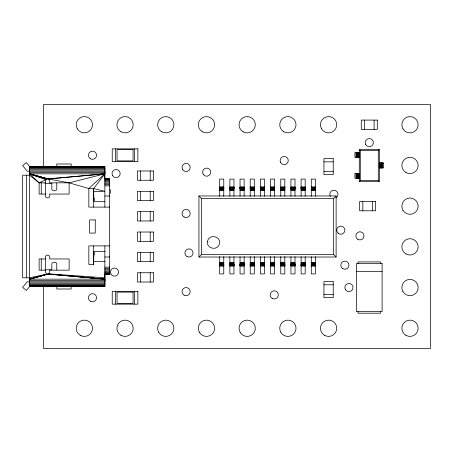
<?xml version="1.0" encoding="UTF-8"?>
<svg xmlns="http://www.w3.org/2000/svg" width="453" height="453" viewBox="0 0 453 453"><rect width="100%" height="100%" fill="white"/><g stroke="black" fill="none" stroke-linecap="round" stroke-linejoin="round"><path stroke-width="0.68" d="M51.818 183.51L44.858 183.227M56.772 183.018L56.772 189.36C56.212 191.24 52.389 191.24 51.835 189.36L51.818 183.227M56.784 166.817L56.784 163.997L71.206 163.997L71.212 166.817M71.212 286.183L71.206 289.003L56.784 289.003L56.784 286.183M44.858 269.773L51.818 269.773L51.835 263.64C52.389 261.76 56.212 261.76 56.772 263.64L56.772 269.982M93.646 263.012L93.89 252.021L94.728 251.602L104.864 251.591M104.836 171.2L104.603 178.714L104.864 168.086L29.541 168.086M94.02 254.654L93.663 255.232L93.663 252.474M104.309 169.371L104.864 168.086M104.405 172.236L104.603 171.914M104.864 171.217L27.282 171.211L22.65 165.628L26.348 162.559L29.541 166.404L29.541 286.596L26.348 290.441L22.65 287.372L27.282 281.789L104.864 281.783L104.836 275.005L104.603 274.286L104.864 284.914L29.541 284.914M109.671 207.106L88.839 207.106L88.839 188.516L104.864 173.839L69.128 182.831L69.128 194.048L49.575 194.048C51.382 199.19 43.76 199.19 45.566 194.048L39.117 194.048L39.117 182.831L29.541 173.839L104.864 173.839L93.646 188.516L93.646 191.342L104.864 191.342L93.646 188.516L88.839 188.516L69.128 182.831L48.375 178.992C46.161 178.052 44.807 181.019 45.566 182.831L39.117 182.831L29.541 175.215L22.65 175.215L22.65 277.785L29.541 277.785L47.078 274.116C49.258 274.654 50.164 271.851 49.575 270.169L69.128 270.169L69.128 258.952L49.575 258.952C51.382 253.81 43.76 253.81 45.566 258.952L39.117 258.952L39.117 270.169L45.566 270.169L45.674 272.825L47.078 274.116L29.541 279.161L104.864 279.161L48.664 273.85L104.864 277.785M198.935 257.032L201.489 254.478L333.561 254.478L336.115 257.032L198.935 257.032L198.935 195.968L336.115 195.968L336.115 257.032M359.274 149.416L360.288 150.43L378.295 150.43L379.308 149.416L379.308 181.466L359.274 181.466L359.274 149.416L379.308 149.416M198.935 195.968L201.489 198.522L333.561 198.522L336.115 195.968M359.274 181.466L360.288 180.453L360.288 150.43M39.117 182.831L45.991 179.598L29.541 173.839L48.063 178.884L104.864 173.839L48.375 178.992L49.468 180.175L49.575 182.831L69.128 182.831M48.375 274.008L104.864 279.161L48.063 274.116L29.541 279.161L47.406 274.173M29.541 279.161L47.735 274.173M104.864 274.58L109.671 274.467L104.864 274.467M359.325 152.621L354.92 152.621L354.92 157.429L359.325 157.429M323.94 161.851L333.232 161.851M29.541 166.404L104.864 166.404L104.864 207.106M29.541 166.834L104.864 166.834M29.541 167.361L104.864 167.361M29.541 168.986L104.864 168.986M29.541 170.034L104.864 170.034M323.94 171.466L333.232 171.466M29.541 172.491L104.864 172.491M359.325 173.454L354.92 173.454L354.92 178.261L359.325 178.261M104.179 178.42L109.671 178.42L109.671 274.58L104.179 274.58M104.864 178.533L109.671 178.533L104.864 178.42M104.864 178.856L109.671 178.856M104.864 179.382L109.671 179.382M104.864 180.107L109.671 180.107M360.288 180.453L378.295 180.453L379.308 181.466M104.864 181.002L109.671 181.002M104.864 182.055L109.671 182.055M104.864 183.233L109.671 183.233M104.864 184.513L109.671 184.513M104.864 185.86L109.671 185.86M219.699 186.998L223.765 186.998M229.875 186.998L233.946 186.998M240.05 186.998L244.122 186.998M250.226 186.998L254.297 186.998M260.401 186.998L264.473 186.998M270.577 186.998L274.648 186.998M280.758 186.998L284.824 186.998M290.934 186.998L295.005 186.998M301.109 186.998L305.18 186.998M311.285 186.998L315.356 186.998M219.699 187.208L223.765 187.208M229.875 187.208L233.946 187.208M240.05 187.208L244.122 187.208M250.226 187.208L254.297 187.208M260.401 187.208L264.473 187.208M270.577 187.208L274.648 187.208M280.758 187.208L284.824 187.208M290.934 187.208L295.005 187.208M301.109 187.208L305.18 187.208M311.285 187.208L315.356 187.208M219.699 187.406L223.765 187.406M229.875 187.406L233.946 187.406M240.05 187.406L244.122 187.406M250.226 187.406L254.297 187.406M260.401 187.406L264.473 187.406M270.577 187.406L274.648 187.406M280.758 187.406L284.824 187.406M290.934 187.406L295.005 187.406M301.109 187.406L305.18 187.406M311.285 187.406L315.356 187.406M219.699 187.582L223.765 187.582M229.875 187.582L233.946 187.582M240.05 187.582L244.122 187.582M250.226 187.582L254.297 187.582M260.401 187.582L264.473 187.582M270.577 187.582L274.648 187.582M280.758 187.582L284.824 187.582M290.934 187.582L295.005 187.582M301.109 187.582L305.18 187.582M311.285 187.582L315.356 187.582M219.699 187.735L223.765 187.735M229.875 187.735L233.946 187.735M240.05 187.735L244.122 187.735M250.226 187.735L254.297 187.735M260.401 187.735L264.473 187.735M270.577 187.735L274.648 187.735M280.758 187.735L284.824 187.735M290.934 187.735L295.005 187.735M301.109 187.735L305.18 187.735M311.285 187.735L315.356 187.735M219.699 187.853L223.765 187.853M229.875 187.853L233.946 187.853M240.05 187.853L244.122 187.853M250.226 187.853L254.297 187.853M260.401 187.853L264.473 187.853M270.577 187.853L274.648 187.853M280.758 187.853L284.824 187.853M290.934 187.853L295.005 187.853M301.109 187.853L305.18 187.853M311.285 187.853L315.356 187.853M219.699 187.944L223.765 187.995M229.875 187.995L233.946 187.944M240.05 187.944L244.122 187.995M250.226 187.995L254.297 187.944M260.401 187.995L264.473 187.944M270.577 187.995L274.648 187.944M280.758 187.944L284.824 187.995M290.934 187.995L295.005 187.944M301.109 187.995L305.18 187.944M311.285 187.995L315.356 187.944M219.699 188.057L223.765 188.057M229.875 188.057L233.946 188.057M240.05 188.057L244.122 188.057M250.226 188.057L254.297 188.057M260.401 188.057L264.473 188.057M270.577 188.057L274.648 188.057M280.758 188.057L284.824 188.057M290.934 188.057L295.005 188.057M301.109 188.057L305.18 188.057M311.285 188.057L315.356 188.057M219.699 188.188L223.765 188.188M229.875 188.188L233.946 188.188M240.05 188.188L244.122 188.188M250.226 188.188L254.297 188.188M260.401 188.188L264.473 188.188M270.577 188.188L274.648 188.188M280.758 188.188L284.824 188.188M290.934 188.188L295.005 188.188M301.109 188.188L305.18 188.188M311.285 188.188L315.356 188.188M219.699 188.403L223.765 188.403M229.875 188.403L233.946 188.403M240.05 188.403L244.122 188.403M250.226 188.403L254.297 188.403M260.401 188.403L264.473 188.403M270.577 188.403L274.648 188.403M280.758 188.403L284.824 188.403M290.934 188.403L295.005 188.403M301.109 188.403L305.18 188.403M311.285 188.403L315.356 188.403M219.699 188.691L223.765 188.691M229.875 188.691L233.946 188.691M240.05 188.691L244.122 188.691M250.226 188.691L254.297 188.691M260.401 188.691L264.473 188.691M270.577 188.691L274.648 188.691M280.758 188.691L284.824 188.691M290.934 188.691L295.005 188.691M301.109 188.691L305.18 188.691M311.285 188.691L315.356 188.691M219.699 189.048L223.765 189.048M229.875 189.048L233.946 189.048M240.05 189.048L244.122 189.048M250.226 189.048L254.297 189.048M260.401 189.048L264.473 189.048M270.577 189.048L274.648 189.048M280.758 189.048L284.824 189.048M290.934 189.048L295.005 189.048M301.109 189.048L305.18 189.048M311.285 189.048L315.356 189.048M219.699 189.456L223.765 189.456M229.875 189.456L233.946 189.456M240.05 189.456L244.122 189.456M250.226 189.456L254.297 189.456M260.401 189.456L264.473 189.456M270.577 189.456L274.648 189.456M280.758 189.456L284.824 189.456M290.934 189.456L295.005 189.456M301.109 189.456L305.18 189.456M311.285 189.456L315.356 189.456M219.699 189.915L223.765 189.915M229.875 189.915L233.946 189.915M240.05 189.915L244.122 189.915M250.226 189.915L254.297 189.915M260.401 189.915L264.473 189.915M270.577 189.915L274.648 189.915M280.758 189.915L284.824 189.915M290.934 189.915L295.005 189.915M301.109 189.915L305.18 189.915M311.285 189.915L315.356 189.915M219.699 190.402L223.765 190.402M229.875 190.402L233.946 190.402M240.05 190.402L244.122 190.402M250.226 190.402L254.297 190.402M260.401 190.402L264.473 190.402M270.577 190.402L274.648 190.402M280.758 190.402L284.824 190.402M290.934 190.402L295.005 190.402M301.109 190.402L305.18 190.402M311.285 190.402L315.356 190.402M104.864 196.007L109.671 196.007M109.671 245.894L88.839 245.894L88.839 264.484L93.646 264.484L93.646 261.658L104.864 261.658M104.864 256.993L109.671 256.993M219.699 262.598L223.765 262.598M229.875 262.598L233.946 262.598M240.05 262.598L244.122 262.598M250.226 262.598L254.297 262.598M260.401 262.598L264.473 262.598M270.577 262.598L274.648 262.598M280.758 262.598L284.824 262.598M290.934 262.598L295.005 262.598M301.109 262.598L305.18 262.598M311.285 262.598L315.356 262.598M219.699 263.085L223.765 263.085M229.875 263.085L233.946 263.085M240.05 263.085L244.122 263.085M250.226 263.085L254.297 263.085M260.401 263.085L264.473 263.085M270.577 263.085L274.648 263.085M280.758 263.085L284.824 263.085M290.934 263.085L295.005 263.085M301.109 263.085L305.18 263.085M311.285 263.085L315.356 263.085M219.699 263.544L223.765 263.544M229.875 263.544L233.946 263.544M240.05 263.544L244.122 263.544M250.226 263.544L254.297 263.544M260.401 263.544L264.473 263.544M270.577 263.544L274.648 263.544M280.758 263.544L284.824 263.544M290.934 263.544L295.005 263.544M301.109 263.544L305.18 263.544M311.285 263.544L315.356 263.544M219.699 263.952L223.765 263.952M229.875 263.952L233.946 263.952M240.05 263.952L244.122 263.952M250.226 263.952L254.297 263.952M260.401 263.952L264.473 263.952M270.577 263.952L274.648 263.952M280.758 263.952L284.824 263.952M290.934 263.952L295.005 263.952M301.109 263.952L305.18 263.952M311.285 263.952L315.356 263.952M219.699 264.309L223.765 264.309M229.875 264.309L233.946 264.309M240.05 264.309L244.122 264.309M250.226 264.309L254.297 264.309M260.401 264.309L264.473 264.309M270.577 264.309L274.648 264.309M280.758 264.309L284.824 264.309M290.934 264.309L295.005 264.309M301.109 264.309L305.18 264.309M311.285 264.309L315.356 264.309M219.699 264.597L223.765 264.597M229.875 264.597L233.946 264.597M240.05 264.597L244.122 264.597M250.226 264.597L254.297 264.597M260.401 264.597L264.473 264.597M270.577 264.597L274.648 264.597M280.758 264.597L284.824 264.597M290.934 264.597L295.005 264.597M301.109 264.597L305.18 264.597M311.285 264.597L315.356 264.597M219.699 264.812L223.765 264.812M229.875 264.812L233.946 264.812M240.05 264.812L244.122 264.812M250.226 264.812L254.297 264.812M260.401 264.812L264.473 264.812M270.577 264.812L274.648 264.812M280.758 264.812L284.824 264.812M290.934 264.812L295.005 264.812M301.109 264.812L305.18 264.812M311.285 264.812L315.356 264.812M219.699 264.943L223.765 264.943M229.875 264.943L233.946 264.943M240.05 264.943L244.122 264.943M250.226 264.943L254.297 264.943M260.401 264.943L264.473 264.943M270.577 264.943L274.648 264.943M280.758 264.943L284.824 264.943M290.934 264.943L295.005 264.943M301.109 264.943L305.18 264.943M311.285 264.943L315.356 264.943M219.699 265.005L223.765 265.005M229.875 265.005L233.946 265.005M240.05 265.005L244.122 265.005M250.226 265.005L254.297 265.005M260.401 265.005L264.473 265.005M270.577 265.005L274.648 265.005M280.758 265.005L284.824 265.005M290.934 265.005L295.005 265.005M301.109 265.005L305.18 265.005M311.285 265.005L315.356 265.005M219.699 265.056L223.765 265.056M229.875 265.056L233.946 265.056M240.05 265.056L244.122 265.056M250.226 265.056L254.297 265.056M260.401 265.056L264.473 265.056M270.577 265.056L274.648 265.056M280.758 265.056L284.824 265.056M290.934 265.056L295.005 265.056M301.109 265.056L305.18 265.056M311.285 265.056L315.356 265.056M219.699 265.147L223.765 265.147M229.875 265.147L233.946 265.147M240.05 265.147L244.122 265.147M250.226 265.147L254.297 265.147M260.401 265.147L264.473 265.147M270.577 265.147L274.648 265.147M280.758 265.147L284.824 265.147M290.934 265.147L295.005 265.147M301.109 265.147L305.18 265.147M311.285 265.147L315.356 265.147M219.699 265.265L223.765 265.265M229.875 265.265L233.946 265.265M240.05 265.265L244.122 265.265M250.226 265.265L254.297 265.265M260.401 265.265L264.473 265.265M270.577 265.265L274.648 265.265M280.758 265.265L284.824 265.265M290.934 265.265L295.005 265.265M301.109 265.265L305.18 265.265M311.285 265.265L315.356 265.265M219.699 265.418L223.765 265.418M229.875 265.418L233.946 265.418M240.05 265.418L244.122 265.418M250.226 265.418L254.297 265.418M260.401 265.418L264.473 265.418M270.577 265.418L274.648 265.418M280.758 265.418L284.824 265.418M290.934 265.418L295.005 265.418M301.109 265.418L305.18 265.418M311.285 265.418L315.356 265.418M219.699 265.594L223.765 265.594M229.875 265.594L233.946 265.594M240.05 265.594L244.122 265.594M250.226 265.594L254.297 265.594M260.401 265.594L264.473 265.594M270.577 265.594L274.648 265.594M280.758 265.594L284.824 265.594M290.934 265.594L295.005 265.594M301.109 265.594L305.18 265.594M311.285 265.594L315.356 265.594M219.699 265.792L223.765 265.792M229.875 265.792L233.946 265.792M240.05 265.792L244.122 265.792M250.226 265.792L254.297 265.792M260.401 265.792L264.473 265.792M270.577 265.792L274.648 265.792M280.758 265.792L284.824 265.792M290.934 265.792L295.005 265.792M301.109 265.792L305.18 265.792M311.285 265.792L315.356 265.792M219.699 266.002L223.765 266.002M229.875 266.002L233.946 266.002M240.05 266.002L244.122 266.002M250.226 266.002L254.297 266.002M260.401 266.002L264.473 266.002M270.577 266.002L274.648 266.002M280.758 266.002L284.824 266.002M290.934 266.002L295.005 266.002M301.109 266.002L305.18 266.002M311.285 266.002L315.356 266.002M104.864 267.14L109.671 267.14M104.864 268.487L109.671 268.487M104.864 269.767L109.671 269.767M104.864 270.945L109.671 270.945M356.471 271.534L382.111 271.534M104.864 271.998L109.671 271.998M104.864 272.893L109.671 272.893M104.864 273.618L109.671 273.618M104.864 274.144L109.671 274.144M29.541 280.509L104.864 280.509M29.541 282.966L104.864 282.966M29.541 284.014L104.864 284.014M323.94 284.784L333.232 284.784M29.541 285.639L104.864 285.639M29.541 286.166L104.864 286.166M29.541 286.596L104.864 286.596L104.864 245.894M323.94 294.405L333.232 294.405M104.864 201.409L94.728 201.398L93.89 200.979L93.646 189.988L93.663 200.526M47.735 178.827L29.541 173.839L46.212 179.354M47.406 178.827L29.541 173.839L46.472 179.15M47.078 178.884L29.541 173.839L46.767 178.992M93.663 197.768L94.02 198.346M104.405 280.764L104.603 281.087M104.309 283.629L104.864 284.914M382.462 163.035L382.462 167.848M382.321 163.035L382.321 167.848M382.185 163.035L382.185 167.848M382.06 163.035L382.06 167.848M381.947 163.035L381.947 167.848M381.845 163.035L381.845 167.848M381.766 163.035L381.766 167.848M381.669 163.035L381.636 167.848M381.562 163.035L381.562 167.848M381.443 163.035L381.443 167.848M381.279 163.035L381.279 167.848M381.075 163.035L381.075 167.848M380.831 163.035L380.831 167.848M380.554 163.035L380.554 167.848M380.509 263.521L380.509 261.919L358.074 261.919L358.074 263.521M380.509 311.596L380.509 313.199L358.074 313.199L358.074 311.596M380.254 163.035L380.254 167.848M379.931 163.035L379.931 167.848M379.597 163.035L379.597 167.848M378.295 150.43L378.295 180.453M374.099 120.09L374.099 129.382M372.462 201.5L372.462 210.792M364.484 120.09L364.484 129.382M362.847 201.5L362.847 210.792M358.986 152.621L358.986 157.429M358.986 173.454L358.986 178.261M358.651 152.621L358.651 157.429M358.651 173.454L358.651 178.261M358.329 152.621L358.329 157.429M358.329 173.454L358.329 178.261M358.029 152.621L358.029 157.429M358.029 173.454L358.029 178.261M357.751 152.621L357.751 157.429M357.751 173.454L357.751 178.261M357.508 152.621L357.508 157.429M357.508 173.454L357.508 178.261M357.304 152.621L357.304 157.429M357.304 173.454L357.304 178.261M357.14 152.621L357.14 157.429M357.14 173.454L357.14 178.261M357.021 152.621L357.021 157.429M357.021 173.454L357.021 178.261M356.913 152.621L356.947 157.429M356.924 173.454L356.947 178.261M356.817 152.621L356.873 157.429M356.817 173.454L356.873 178.261M356.738 152.621L356.738 157.429M356.738 173.454L356.738 178.261M356.636 152.621L356.636 157.429M356.636 173.454L356.636 178.261M356.522 152.621L356.522 157.429M356.522 173.454L356.522 178.261M356.398 152.621L356.398 157.429M356.398 173.454L356.398 178.261M356.262 152.621L356.262 157.429M356.262 173.454L356.262 178.261M356.12 152.621L356.12 157.429M356.12 173.454L356.12 178.261M333.561 198.522L333.561 254.478M315.356 196.268L315.356 179.082L311.285 179.082L311.285 196.268M315.356 256.732L315.356 273.918L311.285 273.918L311.285 256.732M305.18 196.268L305.18 179.082L301.109 179.082L301.109 196.268M305.18 256.732L305.18 273.918L301.109 273.918L301.109 256.732M295.005 196.268L295.005 179.082L290.934 179.082L290.934 196.268M295.005 256.732L295.005 273.918L290.934 273.918L290.934 256.732M284.824 196.268L284.824 179.082L280.758 179.082L280.758 196.268M284.824 256.732L284.824 273.918L280.758 273.918L280.758 256.732M274.648 196.268L274.648 179.082L270.577 179.082L270.577 196.268M274.648 256.732L274.648 273.918L270.577 273.918L270.577 256.732M264.473 196.268L264.473 179.082L260.401 179.082L260.401 196.268M264.473 256.732L264.473 273.918L260.401 273.918L260.401 256.732M254.297 196.268L254.297 179.082L250.226 179.082L250.226 196.268M254.297 256.732L254.297 273.918L250.226 273.918L250.226 256.732M244.122 196.268L244.122 179.082L240.05 179.082L240.05 196.268M244.122 256.732L244.122 273.918L240.05 273.918L240.05 256.732M233.946 196.268L233.946 179.082L229.875 179.082L229.875 196.268M233.946 256.732L233.946 273.918L229.875 273.918L229.875 256.732M223.765 196.268L223.765 179.082L219.699 179.082L219.699 196.268M223.765 256.732L223.765 273.918L219.699 273.918L219.699 256.732M201.489 198.522L201.489 254.478M150.215 170.968L150.215 180.266M150.215 191.325L150.215 200.617M150.215 211.676L150.215 220.973M150.215 232.027L150.215 241.324M150.215 252.383L150.215 261.675M150.215 272.734L150.215 282.032M140.6 170.968L140.6 180.266M140.6 191.325L140.6 200.617M140.6 211.676L140.6 220.973M140.6 232.027L140.6 241.324M140.6 252.383L140.6 261.675M140.6 272.734L140.6 282.032M134.671 148.856L134.671 161.676M134.671 291.324L134.671 304.144M115.441 148.856L115.441 161.676M115.441 291.324L115.441 304.144M104.745 171.562L104.745 178.363M104.745 274.637L104.745 281.438M93.89 198.221L93.89 200.979M93.89 252.021L93.89 254.779M93.782 198.08L93.782 200.838M93.782 252.162L93.782 254.92M93.709 197.927L93.709 200.685M93.709 252.315L93.709 255.073M93.324 188.516L93.324 207.106M93.324 245.894L93.324 264.484M76.178 166.511L104.864 166.511L29.541 166.511L51.818 166.511M76.178 286.489L104.864 286.489L29.541 286.489L51.818 286.489M45.408 182.831L45.408 194.048M45.408 258.952L45.408 270.169M43.647 166.5L43.647 104.383L430.35 104.383L430.35 348.617L43.647 348.617L43.647 286.5M41.246 182.831L41.246 194.048M41.246 258.952L41.246 270.169M26.41 175.215L26.41 277.785M330.35 196.37A4.071 4.071 0 0 1 331.839 190.809A4.071 4.071 0 0 1 337.4 192.299A4.071 4.071 0 0 1 335.911 197.859M109.988 189.382A4.071 4.071 0 0 1 109.988 193.454M207.593 241.415C205.917 248.974 218.414 251.183 219.428 243.499C221.104 235.939 208.601 233.737 207.593 241.415M377.304 120.09L361.279 120.09L361.279 129.382L377.304 129.382L377.304 120.09M137.876 148.856L112.236 148.856L112.236 161.676L137.876 161.676L137.876 148.856M133.069 149.654L117.044 149.654L117.044 160.872L133.069 160.872L133.069 149.654M333.232 158.646L323.94 158.646L323.94 174.671L333.232 174.671L333.232 158.646M383.663 163.035L379.257 163.035L379.257 167.848L383.663 167.848L383.663 163.035M153.42 170.968L137.395 170.968L137.395 180.266L153.42 180.266L153.42 170.968M153.42 191.325L137.395 191.325L137.395 200.617L153.42 200.617L153.42 191.325M375.667 201.5L359.642 201.5L359.642 210.792L375.667 210.792L375.667 201.5M153.42 211.676L137.395 211.676L137.395 220.973L153.42 220.973L153.42 211.676M95.249 219.931L89.637 219.931L89.637 233.069L95.249 233.069L95.249 219.931M153.42 232.027L137.395 232.027L137.395 241.324L153.42 241.324L153.42 232.027M153.42 252.383L137.395 252.383L137.395 261.675L153.42 261.675L153.42 252.383M382.111 263.521L356.471 263.521L356.471 311.596L382.111 311.596L382.111 263.521M153.42 272.734L137.395 272.734L137.395 282.032L153.42 282.032L153.42 272.734M333.232 281.579L323.94 281.579L323.94 297.61L333.232 297.61L333.232 281.579M137.876 291.324L112.236 291.324L112.236 304.144L137.876 304.144L137.876 291.324M133.069 292.128L117.044 292.128L117.044 303.346L133.069 303.346L133.069 292.128M90.458 301.262A4.071 4.071 0 0 0 96.563 297.734A4.071 4.071 0 0 0 90.458 294.212A4.071 4.071 0 0 0 90.458 301.262M184.077 295.152A4.071 4.071 0 0 0 190.186 291.63A4.071 4.071 0 0 0 184.077 288.102A4.071 4.071 0 0 0 184.077 295.152M90.458 158.788A4.071 4.071 0 0 0 96.563 155.266A4.071 4.071 0 0 0 90.458 151.738A4.071 4.071 0 0 0 90.458 158.788M280.684 162.587A4.071 4.071 0 0 0 287.734 162.587A4.071 4.071 0 0 0 284.212 156.483A4.071 4.071 0 0 0 280.684 162.587M272.208 298.408A4.071 4.071 0 0 0 278.312 294.88A4.071 4.071 0 0 0 272.208 291.358A4.071 4.071 0 0 0 272.208 298.408M186.93 256.483A4.071 4.071 0 0 0 193.04 252.961A4.071 4.071 0 0 0 186.93 249.433A4.071 4.071 0 0 0 186.93 256.483M184.077 216.998A4.071 4.071 0 0 0 190.186 213.471A4.071 4.071 0 0 0 184.077 209.943A4.071 4.071 0 0 0 184.077 216.998M345.413 289.592A4.071 4.071 0 0 0 352.462 289.592A4.071 4.071 0 0 0 348.94 283.487A4.071 4.071 0 0 0 345.413 289.592M112.571 175.617A4.071 4.071 0 0 0 119.62 175.617A4.071 4.071 0 0 0 116.098 169.513A4.071 4.071 0 0 0 112.571 175.617M110.951 274.127A4.071 4.071 0 0 0 118.007 274.127A4.071 4.071 0 0 0 114.479 268.023A4.071 4.071 0 0 0 110.951 274.127M203.148 174.19A4.071 4.071 0 0 0 210.203 174.19A4.071 4.071 0 0 0 206.676 168.086A4.071 4.071 0 0 0 203.148 174.19M357.898 239.382A4.071 4.071 0 0 0 364.002 235.86A4.071 4.071 0 0 0 357.898 232.332A4.071 4.071 0 0 0 357.898 239.382M338.759 233.697A4.071 4.071 0 0 0 344.869 230.169A4.071 4.071 0 0 0 338.759 226.647A4.071 4.071 0 0 0 338.759 233.697M342.83 268.697A4.071 4.071 0 0 0 348.94 265.169A4.071 4.071 0 0 0 342.83 261.647A4.071 4.071 0 0 0 342.83 268.697M182.587 169.513A4.071 4.071 0 0 0 189.637 169.513A4.071 4.071 0 0 0 186.115 163.408A4.071 4.071 0 0 0 182.587 169.513M365.764 144.688A4.071 4.071 0 0 0 372.819 144.688A4.071 4.071 0 0 0 369.291 138.584A4.071 4.071 0 0 0 365.764 144.688M405.928 335.316A8.143 8.143 0 0 0 418.136 328.266A8.143 8.143 0 0 0 405.928 321.217A8.143 8.143 0 0 0 405.928 335.316M402.949 291.63A8.143 8.143 0 0 0 417.049 291.63A8.143 8.143 0 0 0 409.999 279.416A8.143 8.143 0 0 0 402.949 291.63M405.928 253.901A8.143 8.143 0 0 0 418.136 246.851A8.143 8.143 0 0 0 405.928 239.801A8.143 8.143 0 0 0 405.928 253.901M402.949 210.22A8.143 8.143 0 0 0 417.049 210.22A8.143 8.143 0 0 0 409.999 198.006A8.143 8.143 0 0 0 402.949 210.22M405.928 172.491A8.143 8.143 0 0 0 418.136 165.441A8.143 8.143 0 0 0 405.928 158.391A8.143 8.143 0 0 0 405.928 172.491M402.949 128.805A8.143 8.143 0 0 0 417.049 128.805A8.143 8.143 0 0 0 409.999 116.597A8.143 8.143 0 0 0 402.949 128.805M321.534 128.805A8.143 8.143 0 0 0 335.633 128.805A8.143 8.143 0 0 0 328.584 116.597A8.143 8.143 0 0 0 321.534 128.805M283.81 131.783A8.143 8.143 0 0 0 296.019 124.734A8.143 8.143 0 0 0 283.81 117.684A8.143 8.143 0 0 0 283.81 131.783M243.102 131.783A8.143 8.143 0 0 0 255.316 124.734A8.143 8.143 0 0 0 243.102 117.684A8.143 8.143 0 0 0 243.102 131.783M202.395 131.783A8.143 8.143 0 0 0 214.609 124.734A8.143 8.143 0 0 0 202.395 117.684A8.143 8.143 0 0 0 202.395 131.783M161.693 131.783A8.143 8.143 0 0 0 173.901 124.734A8.143 8.143 0 0 0 161.693 117.684A8.143 8.143 0 0 0 161.693 131.783M120.985 131.783A8.143 8.143 0 0 0 133.199 124.734A8.143 8.143 0 0 0 120.985 117.684A8.143 8.143 0 0 0 120.985 131.783M77.299 128.805A8.143 8.143 0 0 0 91.398 128.805A8.143 8.143 0 0 0 84.349 116.597A8.143 8.143 0 0 0 77.299 128.805M324.512 335.316A8.143 8.143 0 0 0 336.726 328.266A8.143 8.143 0 0 0 324.512 321.217A8.143 8.143 0 0 0 324.512 335.316M280.832 332.338A8.143 8.143 0 0 0 294.931 332.338A8.143 8.143 0 0 0 287.882 320.124A8.143 8.143 0 0 0 280.832 332.338M240.124 332.338A8.143 8.143 0 0 0 254.224 332.338A8.143 8.143 0 0 0 247.174 320.124A8.143 8.143 0 0 0 240.124 332.338M199.416 332.338A8.143 8.143 0 0 0 213.516 332.338A8.143 8.143 0 0 0 206.466 320.124A8.143 8.143 0 0 0 199.416 332.338M158.709 332.338A8.143 8.143 0 0 0 172.814 332.338A8.143 8.143 0 0 0 165.764 320.124A8.143 8.143 0 0 0 158.709 332.338M120.985 335.316A8.143 8.143 0 0 0 133.199 328.266A8.143 8.143 0 0 0 120.985 321.217A8.143 8.143 0 0 0 120.985 335.316M80.277 335.316A8.143 8.143 0 0 0 92.491 328.266A8.143 8.143 0 0 0 80.277 321.217A8.143 8.143 0 0 0 80.277 335.316"/></g></svg>
